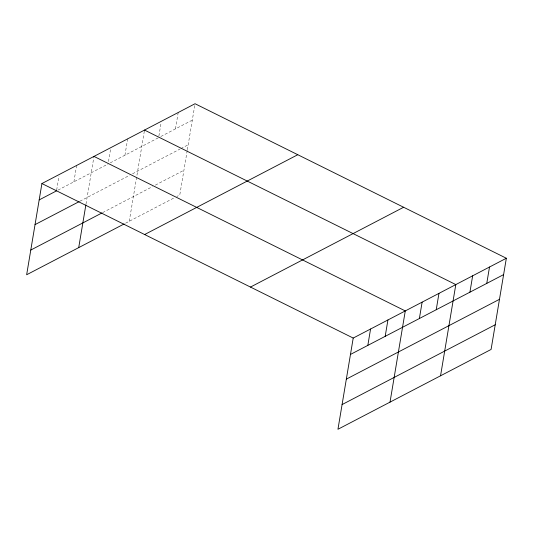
<?xml version="1.0" encoding="UTF-8"?>
<svg xmlns="http://www.w3.org/2000/svg" width="533" height="533" viewBox="0 0 533 533"><rect width="100%" height="100%" fill="white"/><g stroke="black" fill="none" stroke-linecap="round" stroke-linejoin="round"><path stroke-width="0.4" stroke-dasharray="2.67 2" d="M56.665 190.048L58.996 176.137M73.887 181.826L76.625 165.45M86.006 204.039L93.981 156.409M108.499 161.546L110.691 148.447M124.929 155.223L127.673 138.846M129.252 221.275L144.516 130.072M158.894 136.022L161.086 122.93M175.47 128.879L178.209 112.51M187.216 150.546L179.788 194.938L176.863 196.464M187.356 149.726L195.051 103.728M57.977 190.114L108.086 163.997M110.284 162.851L158.621 137.661M160.819 136.515L192.313 120.105M79.877 201.241L129.586 175.337M132.517 173.811L180.121 149M180.854 148.614L188.182 144.796M102.622 212.614L152.431 186.657M155.356 185.131L183.925 170.247M125.588 223.187L173.931 197.996"/><path stroke-width="0.8" d="M506.35 258.245L353.212 338.062L337.949 429.272L491.086 349.455L506.35 258.245L195.051 103.728L41.914 183.545L26.65 274.755L124.129 223.953M78.717 247.618L85.873 204.865M367.83 345.384L370.568 329.014M385.186 336.343L387.924 319.967M390.016 402.135L405.28 310.926L93.981 156.409M419.384 318.514L422.123 302.144M436.227 309.74L438.965 293.363M440.551 375.792L455.815 284.589L144.516 130.072M469.919 292.177L472.658 275.808M486.762 283.396L489.507 267.026M39.175 199.915L56.531 190.867M35.038 224.613L79.15 201.621M30.781 250.057L101.89 212.993M144.643 234.533L297.78 154.723M250.483 287.067L403.621 207.257M350.474 354.432L503.612 274.622M346.337 379.13L499.481 299.313M342.079 404.574L495.217 324.764M41.914 183.545L353.212 338.062"/></g></svg>
